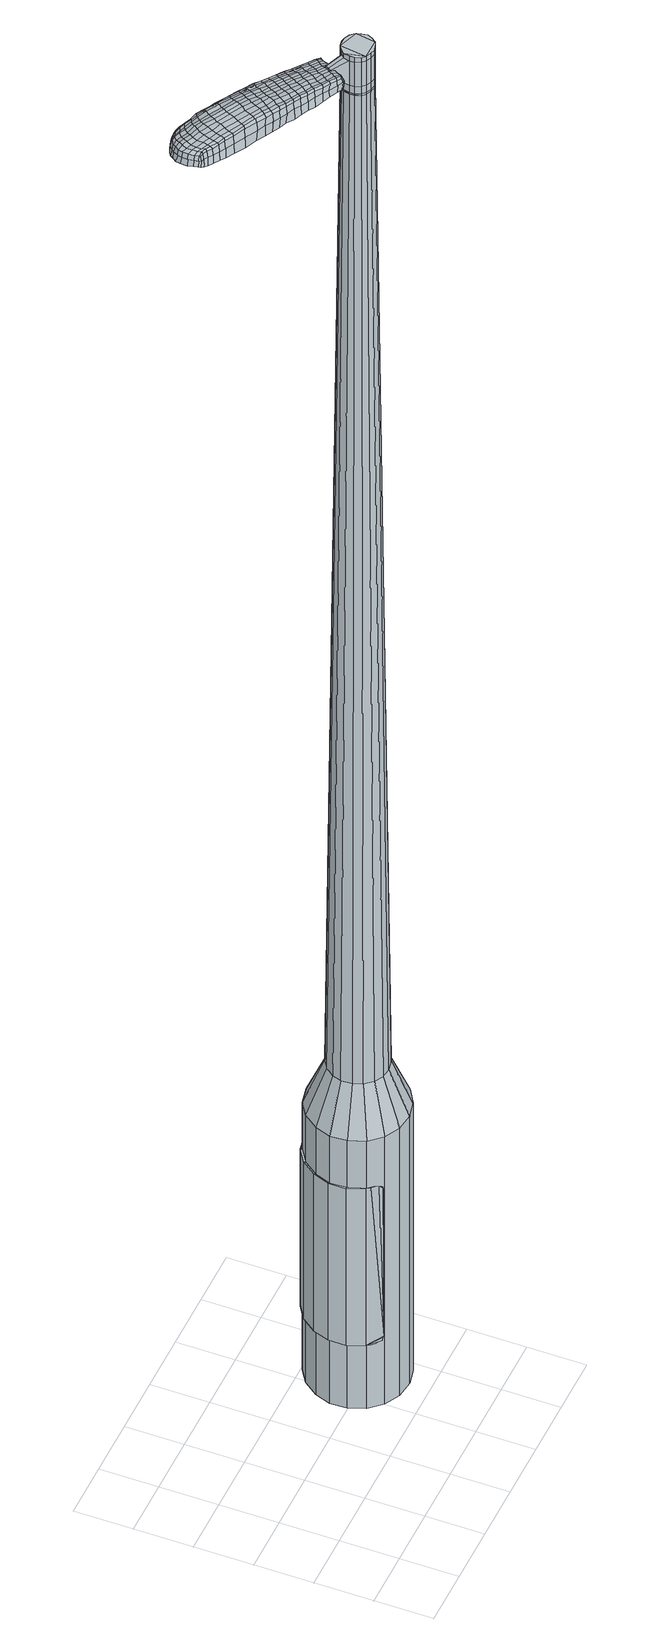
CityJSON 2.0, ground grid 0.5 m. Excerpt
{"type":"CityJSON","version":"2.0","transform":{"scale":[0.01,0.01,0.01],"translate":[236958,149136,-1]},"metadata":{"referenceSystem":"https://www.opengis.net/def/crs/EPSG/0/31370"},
"CityObjects":{
"object1":{"type":"GenericCityObject","attributes":{"cluster":245,"mean_distance_to_centroid":0.208,"new_centroid_x":236959.8,"new_centroid_y":149137.1,"mean_distance_to_camera":10.29,"H1":13.33,"H2":12.76,"Z_final":109.99,"cluster2":-1,"proj_x":236961.19,"proj_y":149134.47,"id_line":38692,"bearing_l":62.02,"distance":2.97,"orientation":"left","G_obj":152.02},"geometry":[{"type":"MultiSurface","lod":"2","boundaries":[[[0,1,2,3]],[[1,4,5,2]],[[4,6,7,5]],[[6,8,9,7]],[[8,10,11,9]],[[10,12,13,11]],[[12,14,15,13]],[[14,16,17,15]],[[16,18,19,17]],[[18,20,21,19]],[[20,22,23,21]],[[22,24,25,23]],[[24,26,27,25]],[[26,28,29,27]],[[28,30,31,29]],[[30,32,33,31]],[[32,34,35,33]],[[34,0,3,35]],[[36,37,38,39]],[[38,40,41,42]],[[41,43,42]],[[42,44,45,46]],[[45,47,46]],[[46,48,49,50]],[[49,51,50]],[[42,46,50,38]],[[50,52,39,38]],[[53,36,39]],[[2,5,7,35]],[[7,9,11,15]],[[11,13,15]],[[15,17,19,23]],[[19,21,23]],[[23,25,27,31]],[[27,29,31]],[[15,23,31,7]],[[31,33,35,7]],[[3,2,35]],[[1,0,54,55]],[[0,34,56,54]],[[34,32,57,56]],[[32,30,58,57]],[[30,28,59,58]],[[28,26,60,59]],[[26,24,61,60]],[[24,22,62,61]],[[22,20,63,62]],[[20,18,64,63]],[[18,16,65,64]],[[16,14,66,65]],[[14,12,67,66]],[[12,10,68,67]],[[10,8,69,68]],[[8,6,70,69]],[[6,4,71,70]],[[4,1,55,71]],[[55,54,72,73]],[[54,56,74,72]],[[56,57,75,74]],[[57,58,76,75]],[[58,59,77,76]],[[59,60,78,77]],[[60,61,79,78]],[[61,62,80,79]],[[62,63,81,80]],[[63,64,82,81]],[[64,65,83,82]],[[65,66,84,83]],[[66,67,85,84]],[[67,68,86,85]],[[68,69,87,86]],[[69,70,88,87]],[[70,71,89,88]],[[71,55,73,89]],[[90,91,92,93]],[[74,94,91,90]],[[95,96,94,74]],[[76,97,96,95]],[[77,98,97,76]],[[78,99,98,77]],[[79,100,99,78]],[[80,101,100,79]],[[102,103,101,80]],[[82,104,103,102]],[[105,106,104,82]],[[84,107,106,105]],[[108,109,107,84]],[[110,111,109,108]],[[87,112,111,110]],[[113,114,112,87]],[[115,116,114,113]],[[93,92,116,115]],[[117,118,119,120]],[[121,117,120,122]],[[123,121,122,124]],[[125,123,124,126]],[[127,125,126,128]],[[129,127,128,130]],[[131,129,130,132]],[[133,131,132,134]],[[135,133,134,136]],[[137,135,136,138]],[[139,137,138,140]],[[141,139,140,142]],[[143,141,142,144]],[[145,143,144,146]],[[147,145,146,148]],[[149,147,148,150]],[[73,72,90,93]],[[72,74,90]],[[75,95,74]],[[75,76,95]],[[81,102,80]],[[81,82,102]],[[83,105,82]],[[83,84,105]],[[85,108,84]],[[85,86,110,108]],[[86,87,110]],[[88,113,87]],[[88,89,115,113]],[[89,73,93,115]],[[151,152,92,91]],[[152,153,116,92]],[[153,154,114,116]],[[154,112,114]],[[155,111,112]],[[155,156,109,111]],[[156,107,109]],[[157,106,107]],[[157,104,106]],[[158,103,104]],[[158,101,103]],[[159,96,97]],[[159,94,96]],[[151,91,94]],[[39,52,149,160]],[[152,151,161,150]],[[53,39,160,118]],[[151,94,119,161]],[[36,53,118,117]],[[94,159,120,119]],[[37,36,117,121]],[[159,97,122,120]],[[38,37,121,123]],[[97,98,124,122]],[[40,38,123,125]],[[98,99,126,124]],[[41,40,125,127]],[[99,100,128,126]],[[43,41,127,129]],[[100,101,130,128]],[[42,43,129,131]],[[101,158,132,130]],[[44,42,131,133]],[[158,104,134,132]],[[45,44,133,135]],[[104,157,136,134]],[[47,45,135,137]],[[157,107,138,136]],[[46,47,137,139]],[[107,156,140,138]],[[48,46,139,141]],[[156,155,142,140]],[[49,48,141,143]],[[155,112,144,142]],[[51,49,143,145]],[[112,154,146,144]],[[50,51,145,147]],[[154,153,148,146]],[[52,50,147,149]],[[153,152,150,148]],[[149,150,162,163]],[[150,161,164,162]],[[161,119,165,164]],[[119,118,166,165]],[[118,160,167,166]],[[160,149,163,167]],[[168,169,170,171]],[[172,168,171,173]],[[168,172,174,175]],[[169,168,175,176]],[[177,178,179,180]],[[181,177,180,182]],[[177,181,183,184]],[[178,177,184,185]],[[186,187,188,189]],[[190,186,189,191]],[[186,190,192,193]],[[187,186,193,194]],[[195,196,197,198]],[[199,195,198,200]],[[195,199,201,202]],[[196,195,202,203]],[[204,205,206,207]],[[208,204,207,209]],[[204,208,210,211]],[[205,204,211,212]],[[213,214,215,216]],[[217,213,216,218]],[[213,217,219,220]],[[214,213,220,221]],[[222,223,224,225]],[[214,222,225,215]],[[222,214,221,226]],[[223,222,226,227]],[[228,229,230,231]],[[223,228,231,224]],[[228,223,227,232]],[[229,228,232,233]],[[234,172,173,235]],[[229,234,235,230]],[[234,229,233,236]],[[172,234,236,174]],[[237,238,239,240]],[[241,237,240,242]],[[237,241,243,244]],[[238,237,244,245]],[[246,247,248,249]],[[238,246,249,239]],[[246,238,245,250]],[[247,246,250,251]],[[252,253,254,255]],[[247,252,255,248]],[[252,247,251,256]],[[253,252,256,257]],[[258,259,260,261]],[[253,258,261,254]],[[258,253,257,262]],[[259,258,262,263]],[[264,169,176,265]],[[259,264,265,260]],[[264,259,263,266]],[[169,264,266,170]],[[267,268,269,270]],[[271,267,270,272]],[[267,271,273,274]],[[268,267,274,275]],[[276,277,278,279]],[[268,276,279,269]],[[276,268,275,280]],[[277,276,280,281]],[[282,283,284,285]],[[277,282,285,278]],[[282,277,281,286]],[[283,282,286,287]],[[288,181,182,289]],[[283,288,289,284]],[[288,283,287,290]],[[181,288,290,183]],[[291,292,293,294]],[[295,291,294,296]],[[291,295,297,298]],[[292,291,298,299]],[[300,301,302,303]],[[292,300,303,293]],[[300,292,299,304]],[[301,300,304,305]],[[306,307,308,309]],[[301,306,309,302]],[[306,301,305,310]],[[307,306,310,311]],[[312,313,314,315]],[[307,312,315,308]],[[312,307,311,316]],[[313,312,316,317]],[[318,178,185,319]],[[313,318,319,314]],[[318,313,317,320]],[[178,318,320,179]],[[321,207,206,322]],[[323,321,322,324]],[[321,323,325,326]],[[207,321,326,209]],[[327,323,324,328]],[[329,327,328,330]],[[327,329,331,332]],[[323,327,332,325]],[[333,329,330,334]],[[335,333,334,336]],[[333,335,337,338]],[[329,333,338,331]],[[339,335,336,340]],[[341,339,340,342]],[[339,341,343,344]],[[335,339,344,337]],[[345,341,342,346]],[[196,345,346,197]],[[345,196,203,347]],[[341,345,347,343]],[[348,349,194,193]],[[350,348,193,192]],[[348,350,351,352]],[[349,348,352,353]],[[354,355,353,352]],[[356,354,352,351]],[[354,356,357,358]],[[355,354,358,359]],[[360,361,359,358]],[[362,360,358,357]],[[360,362,363,364]],[[361,360,364,365]],[[366,367,365,364]],[[368,366,364,363]],[[366,368,201,199]],[[367,366,199,200]],[[369,370,371,372]],[[271,369,372,273]],[[369,271,272,373]],[[370,369,373,374]],[[375,190,191,376]],[[370,375,376,371]],[[375,370,374,377]],[[190,375,377,192]],[[378,379,380,381]],[[217,378,381,219]],[[378,217,218,382]],[[379,378,382,383]],[[384,385,386,387]],[[379,384,387,380]],[[384,379,383,388]],[[385,384,388,389]],[[390,187,194,391]],[[385,390,391,386]],[[390,385,389,392]],[[187,390,392,188]],[[393,394,395,396]],[[175,393,396,176]],[[393,175,174,397]],[[394,393,397,398]],[[399,400,401,402]],[[394,399,402,395]],[[399,394,398,403]],[[400,399,403,404]],[[405,198,197,406]],[[400,405,406,401]],[[405,400,404,407]],[[198,405,407,200]],[[408,409,410,411]],[[180,408,411,182]],[[408,180,179,412]],[[409,408,412,413]],[[414,202,201,415]],[[409,414,415,410]],[[414,409,413,416]],[[202,414,416,203]],[[417,418,419,420]],[[295,417,420,297]],[[417,295,296,421]],[[418,417,421,422]],[[423,208,209,424]],[[418,423,424,419]],[[423,418,422,425]],[[208,423,425,210]],[[426,427,428,429]],[[241,426,429,243]],[[426,241,242,430]],[[427,426,430,431]],[[432,433,434,435]],[[427,432,435,428]],[[432,427,431,436]],[[433,432,436,437]],[[438,205,212,439]],[[433,438,439,434]],[[438,433,437,440]],[[205,438,440,206]],[[441,442,431,430]],[[240,441,430,242]],[[441,240,239,443]],[[442,441,443,444]],[[445,446,437,436]],[[442,445,436,431]],[[445,442,444,447]],[[446,445,447,448]],[[449,322,206,440]],[[446,449,440,437]],[[449,446,448,450]],[[322,449,450,324]],[[451,452,453,454]],[[298,451,454,299]],[[451,298,297,420]],[[452,451,420,419]],[[455,326,325,456]],[[452,455,456,453]],[[455,452,419,424]],[[326,455,424,209]],[[457,458,444,443]],[[249,457,443,239]],[[457,249,248,459]],[[458,457,459,460]],[[461,462,448,447]],[[458,461,447,444]],[[461,458,460,463]],[[462,461,463,464]],[[465,328,324,450]],[[462,465,450,448]],[[465,462,464,466]],[[328,465,466,330]],[[467,468,469,470]],[[304,467,470,305]],[[467,304,299,454]],[[468,467,454,453]],[[471,332,331,472]],[[468,471,472,469]],[[471,468,453,456]],[[332,471,456,325]],[[473,474,460,459]],[[255,473,459,248]],[[473,255,254,475]],[[474,473,475,476]],[[477,478,464,463]],[[474,477,463,460]],[[477,474,476,479]],[[478,477,479,480]],[[481,334,330,466]],[[478,481,466,464]],[[481,478,480,482]],[[334,481,482,336]],[[483,484,485,486]],[[310,483,486,311]],[[483,310,305,470]],[[484,483,470,469]],[[487,338,337,488]],[[484,487,488,485]],[[487,484,469,472]],[[338,487,472,331]],[[489,490,476,475]],[[261,489,475,254]],[[489,261,260,491]],[[490,489,491,492]],[[493,494,480,479]],[[490,493,479,476]],[[493,490,492,495]],[[494,493,495,496]],[[497,340,336,482]],[[494,497,482,480]],[[497,494,496,498]],[[340,497,498,342]],[[499,500,501,502]],[[316,499,502,317]],[[499,316,311,486]],[[500,499,486,485]],[[503,344,343,504]],[[500,503,504,501]],[[503,500,485,488]],[[344,503,488,337]],[[505,506,492,491]],[[265,505,491,260]],[[505,265,176,396]],[[506,505,396,395]],[[507,508,496,495]],[[506,507,495,492]],[[507,506,395,402]],[[508,507,402,401]],[[509,346,342,498]],[[508,509,498,496]],[[509,508,401,406]],[[346,509,406,197]],[[510,511,413,412]],[[320,510,412,179]],[[510,320,317,502]],[[511,510,502,501]],[[512,347,203,416]],[[511,512,416,413]],[[512,511,501,504]],[[347,512,504,343]],[[513,514,374,373]],[[270,513,373,272]],[[513,270,269,515]],[[514,513,515,516]],[[517,350,192,377]],[[514,517,377,374]],[[517,514,516,518]],[[350,517,518,351]],[[519,520,521,522]],[[220,519,522,221]],[[519,220,219,381]],[[520,519,381,380]],[[523,524,525,526]],[[520,523,526,521]],[[523,520,380,387]],[[524,523,387,386]],[[527,349,353,528]],[[524,527,528,525]],[[527,524,386,391]],[[349,527,391,194]],[[529,530,516,515]],[[279,529,515,269]],[[529,279,278,531]],[[530,529,531,532]],[[533,356,351,518]],[[530,533,518,516]],[[533,530,532,534]],[[356,533,534,357]],[[535,536,537,538]],[[226,535,538,227]],[[535,226,221,522]],[[536,535,522,521]],[[539,540,541,542]],[[536,539,542,537]],[[539,536,521,526]],[[540,539,526,525]],[[543,355,359,544]],[[540,543,544,541]],[[543,540,525,528]],[[355,543,528,353]],[[545,546,532,531]],[[285,545,531,278]],[[545,285,284,547]],[[546,545,547,548]],[[549,362,357,534]],[[546,549,534,532]],[[549,546,548,550]],[[362,549,550,363]],[[551,552,553,554]],[[232,551,554,233]],[[551,232,227,538]],[[552,551,538,537]],[[555,556,557,558]],[[552,555,558,553]],[[555,552,537,542]],[[556,555,542,541]],[[559,361,365,560]],[[556,559,560,557]],[[559,556,541,544]],[[361,559,544,359]],[[561,562,548,547]],[[289,561,547,284]],[[561,289,182,411]],[[562,561,411,410]],[[563,368,363,550]],[[562,563,550,548]],[[563,562,410,415]],[[368,563,415,201]],[[564,565,398,397]],[[236,564,397,174]],[[564,236,233,554]],[[565,564,554,553]],[[566,567,404,403]],[[565,566,403,398]],[[566,565,553,558]],[[567,566,558,557]],[[568,367,200,407]],[[567,568,407,404]],[[568,567,557,560]],[[367,568,560,365]],[[569,570,571,572]],[[572,571,573,574]],[[575,573,571,576]],[[576,571,570,577]],[[578,579,580,581]],[[581,580,582,583]],[[584,582,580,585]],[[585,580,579,586]],[[587,588,589,590]],[[590,589,591,592]],[[593,591,589,594]],[[594,589,588,595]],[[596,597,598,599]],[[599,598,600,601]],[[602,600,598,603]],[[603,598,597,604]],[[605,606,607,608]],[[608,607,609,610]],[[611,609,607,612]],[[612,607,606,613]],[[614,615,616,617]],[[617,616,618,619]],[[620,618,616,621]],[[621,616,615,622]],[[623,624,625,626]],[[626,625,615,614]],[[622,615,625,627]],[[627,625,624,628]],[[629,630,631,632]],[[632,631,624,623]],[[628,624,631,633]],[[633,631,630,634]],[[574,573,635,636]],[[636,635,630,629]],[[634,630,635,637]],[[637,635,573,575]],[[638,639,640,641]],[[641,640,642,643]],[[644,642,640,645]],[[645,640,639,646]],[[647,648,649,650]],[[650,649,639,638]],[[646,639,649,651]],[[651,649,648,652]],[[653,654,655,656]],[[656,655,648,647]],[[652,648,655,657]],[[657,655,654,658]],[[659,660,661,662]],[[662,661,654,653]],[[658,654,661,663]],[[663,661,660,664]],[[577,570,665,666]],[[666,665,660,659]],[[664,660,665,667]],[[667,665,570,569]],[[668,669,670,671]],[[671,670,672,673]],[[674,672,670,675]],[[675,670,669,676]],[[677,678,679,680]],[[680,679,669,668]],[[676,669,679,681]],[[681,679,678,682]],[[683,684,685,686]],[[686,685,678,677]],[[682,678,685,687]],[[687,685,684,688]],[[583,582,689,690]],[[690,689,684,683]],[[688,684,689,691]],[[691,689,582,584]],[[692,693,694,695]],[[695,694,696,697]],[[698,696,694,699]],[[699,694,693,700]],[[701,702,703,704]],[[704,703,693,692]],[[700,693,703,705]],[[705,703,702,706]],[[707,708,709,710]],[[710,709,702,701]],[[706,702,709,711]],[[711,709,708,712]],[[713,714,715,716]],[[716,715,708,707]],[[712,708,715,717]],[[717,715,714,718]],[[586,579,719,720]],[[720,719,714,713]],[[718,714,719,721]],[[721,719,579,578]],[[605,608,722,723]],[[723,722,724,725]],[[726,724,722,727]],[[727,722,608,610]],[[725,724,728,729]],[[729,728,730,731]],[[732,730,728,733]],[[733,728,724,726]],[[731,730,734,735]],[[735,734,736,737]],[[738,736,734,739]],[[739,734,730,732]],[[737,736,740,741]],[[741,740,742,743]],[[744,742,740,745]],[[745,740,736,738]],[[743,742,746,747]],[[747,746,597,596]],[[604,597,746,748]],[[748,746,742,744]],[[595,749,750,594]],[[594,750,751,593]],[[752,751,750,753]],[[753,750,749,754]],[[754,755,756,753]],[[753,756,757,752]],[[758,757,756,759]],[[759,756,755,760]],[[760,761,762,759]],[[759,762,763,758]],[[764,763,762,765]],[[765,762,761,766]],[[766,767,768,765]],[[765,768,769,764]],[[602,769,768,600]],[[600,768,767,601]],[[770,771,772,773]],[[773,772,672,674]],[[673,672,772,774]],[[774,772,771,775]],[[592,591,776,777]],[[777,776,771,770]],[[775,771,776,778]],[[778,776,591,593]],[[779,780,781,782]],[[782,781,618,620]],[[619,618,781,783]],[[783,781,780,784]],[[785,786,787,788]],[[788,787,780,779]],[[784,780,787,789]],[[789,787,786,790]],[[595,588,791,792]],[[792,791,786,785]],[[790,786,791,793]],[[793,791,588,587]],[[794,795,796,797]],[[797,796,576,577]],[[575,576,796,798]],[[798,796,795,799]],[[800,801,802,803]],[[803,802,795,794]],[[799,795,802,804]],[[804,802,801,805]],[[596,599,806,807]],[[807,806,801,800]],[[805,801,806,808]],[[808,806,599,601]],[[809,810,811,812]],[[812,811,581,583]],[[578,581,811,813]],[[813,811,810,814]],[[602,603,815,816]],[[816,815,810,809]],[[814,810,815,817]],[[817,815,603,604]],[[818,819,696,820]],[[820,696,698]],[[697,696,819,821]],[[610,609,822,823]],[[823,822,819,818]],[[821,819,822,824]],[[824,822,609,611]],[[825,826,827]],[[827,826,642,644]],[[643,642,826,828]],[[828,826,829]],[[830,831,832,833]],[[833,832,826,825]],[[829,826,832,834]],[[834,832,831,835]],[[613,606,836,837]],[[837,836,831,830]],[[835,831,836,838]],[[838,836,606,605]],[[829,839,828]],[[828,839,641,643]],[[638,641,839,840]],[[840,839,841]],[[835,842,843,834]],[[834,843,839,829]],[[841,839,843,844]],[[844,843,842,845]],[[605,723,846,838]],[[838,846,842,835]],[[845,842,846,847]],[[847,846,723,725]],[[848,849,850]],[[850,849,699,700]],[[698,699,849,820]],[[820,849,848,818]],[[726,727,851,852]],[[852,851,848,850]],[[818,848,851,823]],[[823,851,727,610]],[[841,853,854,840]],[[840,854,650,638]],[[647,650,854,855]],[[854,853,855]],[[845,856,857,844]],[[844,857,853,841]],[[855,853,857,858]],[[858,857,856,859]],[[725,729,860,847]],[[847,860,856,845]],[[859,856,860,861]],[[861,860,729,731]],[[862,863,864,865]],[[865,864,705,706]],[[700,705,864,850]],[[864,863,850]],[[732,733,866,867]],[[867,866,863,862]],[[850,863,866,852]],[[852,866,733,726]],[[868,869,855]],[[855,869,656,647]],[[653,656,869,870]],[[870,869,868,871]],[[859,872,873,858]],[[858,873,868,855]],[[871,868,873,874]],[[874,873,872,875]],[[731,735,876,861]],[[861,876,872,859]],[[875,872,876,877]],[[877,876,735,737]],[[878,879,880,881]],[[881,880,711,712]],[[706,711,880,865]],[[865,880,879,862]],[[738,739,882,883]],[[883,882,879,878]],[[862,879,882,867]],[[867,882,739,732]],[[871,884,870]],[[870,884,662,653]],[[659,662,884,885]],[[885,884,886]],[[875,887,888,874]],[[874,888,884,871]],[[886,884,888,889]],[[889,888,887,890]],[[737,741,891,877]],[[877,891,887,875]],[[890,887,891,892]],[[892,891,741,743]],[[893,894,895,896]],[[896,895,717,718]],[[712,717,895,881]],[[881,895,894,878]],[[744,745,897,898]],[[898,897,894,893]],[[878,894,897,883]],[[883,897,745,738]],[[886,899,900,885]],[[885,900,666,659]],[[577,666,900,797]],[[797,900,899,794]],[[890,901,902,889]],[[889,902,899,886]],[[794,899,902,803]],[[803,902,901,800]],[[743,747,903,892]],[[892,903,901,890]],[[800,901,903,807]],[[807,903,747,596]],[[814,904,905,813]],[[813,905,721,578]],[[718,721,905,896]],[[896,905,904,893]],[[604,748,906,817]],[[817,906,904,814]],[[893,904,906,898]],[[898,906,748,744]],[[775,907,908,774]],[[774,908,671,673]],[[668,671,908,909]],[[909,908,907,910]],[[593,751,911,778]],[[778,911,907,775]],[[910,907,911,912]],[[912,911,751,752]],[[913,914,915,916]],[[916,915,621,622]],[[620,621,915,782]],[[782,915,914,779]],[[917,918,919,920]],[[920,919,914,913]],[[779,914,919,788]],[[788,919,918,785]],[[754,749,921,922]],[[922,921,918,917]],[[785,918,921,792]],[[792,921,749,595]],[[910,923,924,909]],[[909,924,680,668]],[[677,680,924,925]],[[925,924,923,926]],[[752,757,927,912]],[[912,927,923,910]],[[926,923,927,928]],[[928,927,757,758]],[[929,930,931,932]],[[932,931,627,628]],[[622,627,931,916]],[[916,931,930,913]],[[933,934,935,936]],[[936,935,930,929]],[[913,930,935,920]],[[920,935,934,917]],[[760,755,937,938]],[[938,937,934,933]],[[917,934,937,922]],[[922,937,755,754]],[[926,939,940,925]],[[925,940,686,677]],[[683,686,940,941]],[[941,940,939,942]],[[758,763,943,928]],[[928,943,939,926]],[[942,939,943,944]],[[944,943,763,764]],[[945,946,947,948]],[[948,947,633,634]],[[628,633,947,932]],[[932,947,946,929]],[[949,950,951,952]],[[952,951,946,945]],[[929,946,951,936]],[[936,951,950,933]],[[766,761,953,954]],[[954,953,950,949]],[[933,950,953,938]],[[938,953,761,760]],[[942,955,956,941]],[[941,956,690,683]],[[583,690,956,812]],[[812,956,955,809]],[[764,769,957,944]],[[944,957,955,942]],[[809,955,957,816]],[[816,957,769,602]],[[799,958,959,798]],[[798,959,637,575]],[[634,637,959,948]],[[948,959,958,945]],[[805,960,961,804]],[[804,961,958,799]],[[945,958,961,952]],[[952,961,960,949]],[[601,767,962,808]],[[808,962,960,805]],[[949,960,962,954]],[[954,962,767,766]],[[569,572,171,170]],[[572,574,173,171]],[[584,585,184,183]],[[585,586,185,184]],[[587,590,189,188]],[[590,592,191,189]],[[611,612,211,210]],[[612,613,212,211]],[[614,617,216,215]],[[617,619,218,216]],[[623,626,225,224]],[[626,614,215,225]],[[629,632,231,230]],[[632,623,224,231]],[[574,636,235,173]],[[636,629,230,235]],[[644,645,244,243]],[[645,646,245,244]],[[646,651,250,245]],[[651,652,251,250]],[[652,657,256,251]],[[657,658,257,256]],[[658,663,262,257]],[[663,664,263,262]],[[664,667,266,263]],[[667,569,170,266]],[[674,675,274,273]],[[675,676,275,274]],[[676,681,280,275]],[[681,682,281,280]],[[682,687,286,281]],[[687,688,287,286]],[[688,691,290,287]],[[691,584,183,290]],[[692,695,294,293]],[[695,697,296,294]],[[701,704,303,302]],[[704,692,293,303]],[[707,710,309,308]],[[710,701,302,309]],[[713,716,315,314]],[[716,707,308,315]],[[586,720,319,185]],[[720,713,314,319]],[[770,773,372,371]],[[773,674,273,372]],[[592,777,376,191]],[[777,770,371,376]],[[619,783,382,218]],[[783,784,383,382]],[[784,789,388,383]],[[789,790,389,388]],[[790,793,392,389]],[[793,587,188,392]],[[697,421,296]],[[697,821,422,421]],[[821,824,425,422]],[[824,611,210,425]],[[825,827,429,428]],[[827,644,243,429]],[[830,833,435,434]],[[833,825,428,435]],[[613,837,439,212]],[[837,830,434,439]],[[963,964,965,966]],[[967,968,966,965]],[[969,970,971,972]],[[973,974,975,976]],[[964,977,978,965]],[[979,967,965,978]],[[980,969,972,981]],[[982,983,974,973]],[[977,984,985,978]],[[985,986,979,978]],[[987,980,981,988]],[[989,983,982,990]],[[984,991,992,985]],[[992,993,986,985]],[[994,987,988,995]],[[996,989,990,997]],[[998,999,1000,1001]],[[1002,1003,999,998]],[[1002,1004,1005,1003]],[[1004,1006,1007,1005]],[[1008,1009,1010,1011]],[[1012,1013,1009,1008]],[[1014,1015,1013,1012]],[[1016,1017,1015,1014]],[[1011,1000,999,1008]],[[1008,999,1003,1012]],[[1003,1005,1014,1012]],[[1005,1007,1016,1014]],[[972,971,968,967]],[[981,972,967,979]],[[986,988,981,979]],[[993,995,988,986]],[[973,976,970,969]],[[982,973,969,980]],[[990,982,980,987]],[[997,990,987,994]],[[974,998,1001,975]],[[983,1002,998,974]],[[1004,1002,983,989]],[[1006,1004,989,996]],[[1018,1019,1020,1021]],[[1020,1022,1023,1024]],[[1020,1024,1025,1026]],[[1020,1026,1021]],[[1027,1018,1021,1028]],[[1029,1028,1021,1030]],[[1031,1030,1021]],[[1032,1020,1019,1033]],[[1034,1032,1033,1035]],[[1036,1034,1035,1037]],[[1038,1036,1037,1039]],[[1040,1038,1039,1041]],[[1041,1042,1043,1044]],[[1041,1044,1045,1046]],[[1041,1046,1047,1048]],[[1047,1049,1050,1051]],[[1047,1051,1052,1053]],[[1047,1053,1048]],[[1041,1048,1040]],[[1054,1055,1019,1018]],[[1056,1057,1022,1020]],[[1058,1059,1031,1021]],[[1055,1060,1033,1019]],[[1061,1056,1020,1032]],[[1060,1062,1035,1033]],[[1063,1061,1032,1034]],[[1062,1064,1037,1035]],[[1065,1063,1034,1036]],[[1064,1066,1039,1037]],[[1067,1065,1036,1038]],[[1066,1068,1041,1039]],[[1069,1067,1038,1040]],[[1068,1070,1042,1041]],[[1071,1072,1049,1047]],[[1073,1069,1040,1048]],[[1043,1042,1070,1074]],[[1044,1043,1074,1075]],[[1045,1044,1075,1076]],[[1046,1045,1076,1077]],[[1047,1046,1077,1071]],[[1078,1054,1018,1027]],[[1079,1078,1027,1028]],[[1080,1079,1028,1029]],[[1081,1080,1029,1030]],[[1059,1081,1030,1031]],[[1023,1022,1057,1082]],[[1050,1049,1072,1083]],[[1024,1023,1082,1084]],[[1025,1024,1084,1085]],[[1026,1025,1085,1086]],[[1021,1026,1086,1058]],[[1051,1050,1083,1087]],[[1052,1051,1087,1088]],[[1053,1052,1088,1089]],[[1048,1053,1089,1073]]]}]}
},
"vertices":[
[140,129,384],[149,141,384],[149,141,96],[140,129,96],[161,149,384],[161,149,96],[176,152,384],[176,152,96],[190,150,384],[190,150,96],[203,143,384],[203,143,96],[213,132,384],[213,132,96],[219,118,384],[219,118,96],[219,103,384],[219,103,96],[215,89,384],[215,89,96],[206,78,384],[206,78,96],[193,70,384],[193,70,96],[179,67,384],[179,67,96],[164,69,384],[164,69,96],[151,76,384],[151,76,96],[141,87,384],[141,87,96],[136,101,384],[136,101,96],[135,115,384],[135,115,96],[164,107,1524],[166,102,1524],[169,99,1524],[165,116,1524],[173,97,1524],[178,96,1524],[186,99,1524],[182,97,1524],[189,103,1524],[191,107,1524],[189,116,1524],[190,112,1524],[185,120,1524],[181,122,1524],[172,122,1524],[177,123,1524],[168,119,1524],[164,111,1524],[155,121,429],[160,128,429],[152,113,429],[153,104,429],[156,96,429],[162,89,429],[169,85,429],[178,84,429],[187,86,429],[194,91,429],[199,98,429],[202,106,429],[202,115,429],[199,123,429],[193,129,429],[185,133,429],[176,134,429],[168,133,429],[165,116,1483],[168,119,1483],[164,111,1483],[164,107,1483],[166,102,1483],[169,99,1483],[173,97,1483],[178,96,1483],[182,97,1483],[186,99,1483],[189,103,1483],[191,107,1483],[190,112,1483],[189,116,1483],[185,120,1483],[181,122,1483],[177,123,1483],[172,122,1483],[166,115,1483],[166,115,1485],[169,119,1485],[169,119,1483],[164,111,1485],[165,107,1483],[165,107,1485],[166,102,1485],[169,99,1485],[173,97,1485],[178,96,1485],[182,97,1485],[186,100,1483],[186,100,1485],[189,103,1485],[190,108,1483],[190,108,1485],[190,112,1485],[188,116,1483],[188,116,1485],[185,119,1483],[185,119,1485],[181,122,1485],[177,122,1483],[177,122,1485],[172,121,1483],[172,121,1485],[164,107,1519],[164,111,1519],[164,111,1493],[164,107,1493],[166,102,1519],[166,102,1493],[169,99,1519],[169,99,1493],[173,97,1519],[173,97,1493],[178,96,1519],[178,96,1493],[182,97,1519],[182,97,1493],[186,99,1519],[186,99,1493],[189,103,1519],[189,103,1493],[191,107,1519],[191,107,1493],[190,112,1519],[190,112,1493],[189,116,1519],[189,116,1493],[185,120,1519],[185,120,1493],[181,122,1519],[181,122,1493],[177,123,1519],[177,123,1493],[172,122,1519],[172,122,1493],[168,119,1519],[168,119,1493],[165,116,1485],[168,119,1485],[172,122,1485],[177,123,1485],[185,120,1485],[189,116,1485],[191,107,1485],[186,99,1485],[164,107,1485],[165,116,1519],[165,116,1493],[150,127,1513],[150,127,1518],[149,124,1513],[147,122,1513],[147,122,1518],[149,124,1518],[93,176,1519],[99,173,1518],[98,175,1509],[92,178,1510],[85,181,1519],[85,183,1510],[85,179,1526],[93,175,1525],[99,171,1525],[74,143,1519],[81,139,1518],[82,140,1525],[76,143,1525],[67,146,1519],[68,147,1526],[65,146,1510],[72,142,1510],[79,139,1509],[18,192,1519],[20,196,1519],[19,196,1513],[17,193,1513],[17,188,1519],[16,189,1513],[18,188,1524],[19,192,1524],[21,195,1524],[83,158,1530],[90,154,1529],[91,157,1529],[85,161,1530],[75,162,1531],[77,165,1531],[73,159,1530],[81,154,1530],[88,151,1529],[155,120,1512],[156,122,1512],[155,123,1517],[154,121,1517],[153,117,1512],[152,118,1517],[152,118,1506],[154,120,1506],[155,123,1506],[40,203,1519],[43,202,1519],[43,203,1512],[39,205,1512],[37,204,1518],[37,205,1512],[37,203,1522],[39,202,1523],[42,201,1524],[47,200,1519],[52,198,1519],[52,200,1512],[47,202,1512],[47,199,1524],[52,196,1525],[58,195,1519],[65,192,1519],[64,194,1511],[57,197,1511],[58,194,1526],[65,190,1526],[75,186,1519],[74,188,1510],[75,185,1526],[156,138,1513],[149,142,1513],[149,141,1518],[156,137,1517],[160,135,1512],[159,135,1516],[160,136,1506],[155,139,1507],[149,144,1507],[143,146,1514],[136,150,1515],[137,148,1520],[143,145,1519],[143,148,1507],[136,152,1507],[130,154,1515],[124,158,1516],[124,156,1522],[130,152,1521],[130,156,1508],[123,160,1508],[117,162,1517],[111,165,1517],[111,164,1524],[118,160,1523],[117,163,1508],[111,167,1509],[105,169,1518],[105,167,1524],[104,171,1509],[22,172,1519],[25,170,1519],[26,171,1524],[23,173,1523],[20,173,1518],[21,174,1522],[19,173,1512],[21,171,1512],[23,169,1512],[29,167,1519],[34,164,1519],[35,165,1525],[30,168,1524],[27,166,1512],[32,163,1512],[39,161,1519],[46,157,1519],[47,158,1526],[40,162,1526],[37,160,1511],[44,156,1511],[56,152,1519],[58,153,1526],[54,151,1510],[141,111,1513],[134,115,1513],[133,114,1507],[140,111,1507],[147,109,1512],[145,109,1506],[146,110,1516],[142,112,1517],[136,115,1518],[128,118,1514],[121,121,1515],[119,120,1507],[126,117,1507],[129,118,1519],[122,122,1520],[114,124,1515],[107,127,1516],[106,126,1508],[112,123,1508],[115,125,1521],[109,128,1522],[101,130,1517],[94,133,1517],[92,133,1509],[99,129,1508],[102,131,1523],[95,134,1524],[87,136,1518],[85,136,1509],[89,137,1524],[149,123,1519],[150,125,1519],[142,127,1520],[143,129,1520],[141,124,1520],[147,121,1519],[136,130,1522],[137,133,1522],[129,134,1523],[130,136,1523],[128,131,1523],[134,127,1521],[122,137,1524],[124,140,1524],[116,141,1525],[117,143,1525],[114,138,1525],[121,134,1524],[109,144,1526],[111,147,1526],[103,147,1527],[104,150,1527],[101,144,1527],[108,141,1526],[96,151,1528],[98,154,1528],[95,148,1528],[22,190,1527],[24,193,1527],[21,186,1526],[25,184,1527],[26,188,1528],[28,191,1528],[31,185,1529],[33,188,1529],[30,181,1528],[36,178,1530],[38,182,1530],[40,185,1530],[44,178,1531],[46,182,1531],[43,174,1530],[51,170,1531],[52,174,1531],[54,177,1531],[64,168,1531],[65,171,1531],[62,164,1531],[19,175,1518],[18,178,1519],[17,178,1513],[18,175,1513],[20,175,1523],[19,178,1523],[17,183,1519],[16,183,1513],[18,183,1524],[35,204,1518],[32,203,1518],[33,202,1523],[36,202,1523],[35,205,1513],[32,204,1513],[29,202,1519],[25,201,1519],[26,200,1524],[30,201,1523],[28,203,1513],[24,201,1513],[22,198,1519],[23,198,1524],[21,199,1513],[92,173,1528],[91,171,1528],[97,168,1528],[98,170,1527],[85,177,1528],[83,176,1529],[90,169,1529],[88,166,1530],[94,163,1529],[96,165,1528],[82,174,1529],[80,171,1530],[86,164,1530],[93,160,1529],[78,168,1531],[77,145,1528],[78,147,1529],[70,151,1529],[69,149,1528],[83,142,1527],[84,144,1528],[80,150,1529],[71,154,1530],[86,147,1528],[149,109,1512],[150,111,1512],[149,112,1517],[148,111,1517],[148,109,1506],[149,111,1506],[151,114,1512],[150,115,1517],[150,114,1506],[162,133,1512],[161,132,1512],[160,133,1506],[161,134,1506],[160,133,1517],[159,132,1517],[160,129,1512],[158,127,1512],[158,128,1506],[159,130,1506],[158,130,1517],[157,127,1517],[157,125,1512],[156,125,1506],[156,125,1517],[155,136,1519],[155,134,1519],[149,139,1520],[148,138,1520],[154,132,1519],[152,130,1519],[147,136,1520],[146,134,1520],[151,128,1519],[145,131,1520],[143,113,1519],[144,115,1519],[137,118,1520],[137,116,1520],[146,118,1519],[139,121,1520],[143,143,1521],[142,142,1521],[136,147,1522],[135,146,1522],[141,140,1521],[139,137,1521],[134,143,1522],[133,141,1523],[138,135,1522],[132,138,1523],[130,119,1521],[131,121,1521],[124,125,1522],[123,123,1522],[132,124,1521],[126,128,1522],[130,151,1523],[129,149,1523],[123,155,1524],[123,153,1524],[128,147,1523],[126,145,1524],[121,151,1525],[120,148,1525],[125,142,1524],[119,146,1525],[116,126,1523],[117,128,1523],[111,131,1524],[110,129,1524],[119,131,1524],[112,134,1525],[117,158,1525],[116,157,1525],[111,162,1526],[110,160,1526],[115,154,1526],[114,152,1526],[109,158,1527],[107,155,1527],[112,149,1526],[106,153,1527],[103,132,1525],[104,134,1525],[97,137,1526],[96,135,1526],[106,137,1526],[99,141,1527],[105,166,1527],[104,164,1527],[102,162,1527],[101,159,1528],[99,156,1528],[90,138,1527],[91,141,1527],[93,144,1528],[23,174,1525],[22,177,1525],[26,172,1526],[25,175,1526],[21,181,1526],[24,179,1527],[38,201,1525],[35,201,1525],[39,199,1526],[41,200,1525],[32,200,1525],[29,199,1526],[33,197,1527],[36,198,1526],[26,196,1526],[30,194,1527],[30,170,1526],[30,172,1527],[35,166,1527],[35,169,1528],[30,176,1528],[35,173,1529],[46,198,1526],[44,197,1527],[49,194,1528],[51,195,1527],[41,196,1527],[38,194,1528],[44,191,1529],[47,193,1528],[35,191,1528],[42,188,1530],[41,163,1528],[41,166,1529],[48,159,1528],[48,162,1529],[42,170,1529],[49,166,1530],[57,193,1528],[55,192,1528],[62,188,1529],[64,189,1528],[53,190,1529],[50,187,1530],[58,183,1530],[60,186,1530],[48,185,1530],[56,180,1531],[58,154,1529],[59,156,1529],[60,160,1530],[74,183,1528],[73,182,1529],[71,180,1530],[69,177,1530],[67,174,1531],[97,173,1509],[98,171,1518],[92,175,1518],[91,177,1509],[84,179,1519],[84,181,1510],[84,177,1525],[92,173,1525],[98,169,1525],[83,142,1525],[82,141,1518],[75,144,1518],[77,145,1525],[67,148,1519],[69,149,1525],[66,147,1510],[73,144,1509],[80,141,1509],[21,195,1513],[21,194,1519],[20,192,1519],[19,192,1513],[19,188,1519],[18,188,1513],[20,187,1524],[21,191,1524],[23,194,1524],[91,157,1528],[89,155,1528],[83,158,1529],[84,161,1529],[75,162,1529],[76,165,1529],[73,159,1529],[81,155,1529],[88,152,1528],[153,124,1516],[154,123,1512],[153,121,1512],[152,122,1516],[151,118,1512],[150,119,1516],[150,119,1506],[152,121,1506],[153,124,1506],[42,202,1512],[42,200,1519],[39,201,1518],[39,203,1512],[37,202,1518],[37,203,1512],[37,201,1522],[39,200,1523],[42,199,1523],[51,198,1512],[52,196,1519],[47,198,1519],[46,200,1512],[46,197,1524],[52,195,1525],[63,192,1511],[64,190,1519],[57,194,1519],[57,195,1511],[57,192,1525],[64,188,1526],[74,185,1519],[73,187,1510],[74,183,1526],[148,139,1518],[148,140,1513],[155,137,1513],[155,135,1517],[159,134,1512],[158,133,1515],[158,135,1506],[154,138,1506],[148,142,1507],[135,147,1520],[135,148,1514],[142,144,1514],[142,143,1519],[141,146,1507],[135,150,1507],[123,154,1522],[123,156,1516],[129,152,1515],[129,151,1521],[129,154,1508],[122,158,1508],[110,162,1523],[110,164,1517],[116,160,1516],[116,158,1522],[116,162,1508],[110,166,1508],[104,167,1517],[104,166,1524],[103,169,1509],[27,172,1523],[26,171,1519],[23,173,1518],[24,174,1523],[22,175,1518],[23,175,1522],[21,174,1512],[22,173,1512],[25,171,1512],[36,167,1525],[35,166,1519],[30,169,1519],[31,170,1524],[29,168,1512],[33,165,1512],[48,160,1526],[47,159,1519],[40,163,1519],[41,164,1525],[38,162,1511],[45,158,1511],[57,153,1519],[58,154,1526],[55,153,1510],[134,116,1507],[135,116,1513],[142,113,1513],[141,113,1506],[147,111,1512],[146,111,1506],[146,112,1515],[143,114,1517],[136,117,1518],[120,122,1507],[122,123,1514],[128,120,1514],[127,119,1507],[130,120,1519],[123,123,1520],[106,128,1508],[108,129,1516],[115,126,1515],[113,125,1508],[116,127,1521],[109,130,1522],[93,134,1508],[95,135,1517],[101,132,1516],[100,131,1508],[103,133,1522],[96,136,1523],[88,138,1517],[86,137,1509],[90,139,1524],[148,124,1518],[149,126,1518],[142,127,1519],[143,129,1519],[140,124,1519],[147,121,1518],[135,130,1520],[136,133,1520],[128,134,1521],[130,136,1521],[127,131,1521],[134,128,1520],[122,137,1523],[123,140,1523],[115,141,1524],[117,143,1524],[114,138,1524],[120,135,1523],[109,144,1525],[110,147,1525],[102,148,1526],[104,150,1526],[101,145,1526],[107,141,1525],[96,151,1527],[97,154,1527],[94,148,1527],[25,193,1526],[23,190,1526],[22,186,1525],[26,184,1526],[27,188,1526],[28,191,1526],[34,188,1528],[32,185,1528],[31,181,1527],[37,178,1528],[38,182,1529],[40,185,1529],[46,181,1530],[45,178,1530],[43,175,1529],[51,171,1530],[53,174,1530],[54,177,1530],[65,171,1530],[64,168,1530],[62,165,1530],[19,178,1513],[20,179,1518],[21,176,1518],[20,175,1512],[22,176,1523],[21,179,1523],[19,183,1519],[18,183,1513],[21,183,1523],[34,200,1523],[33,201,1518],[35,202,1518],[36,200,1523],[35,203,1512],[33,203,1512],[27,198,1523],[26,199,1519],[30,200,1519],[31,199,1523],[29,201,1513],[26,200,1513],[24,197,1519],[25,196,1524],[23,197,1513],[97,168,1527],[91,171,1527],[91,172,1527],[97,168,1526],[84,176,1527],[83,175,1528],[94,163,1528],[88,166,1528],[89,169,1528],[95,165,1527],[81,173,1528],[80,171,1529],[86,163,1529],[92,160,1528],[78,168,1529],[70,151,1528],[78,147,1527],[77,146,1527],[69,150,1527],[84,143,1526],[84,144,1527],[79,151,1528],[72,155,1528],[86,148,1527],[147,113,1516],[148,112,1512],[147,112,1516],[147,112,1506],[149,115,1512],[149,116,1516],[148,115,1506],[158,134,1506],[159,133,1512],[159,134,1506],[158,133,1516],[158,132,1516],[156,129,1506],[156,128,1512],[158,131,1512],[157,131,1506],[157,131,1516],[155,128,1516],[155,126,1512],[154,126,1506],[154,126,1516],[154,135,1518],[148,139,1519],[148,138,1519],[151,130,1518],[153,133,1518],[147,136,1519],[145,134,1519],[150,128,1518],[144,132,1519],[143,115,1518],[143,114,1518],[137,118,1519],[145,118,1518],[139,121,1519],[141,142,1520],[142,142,1520],[135,146,1521],[139,137,1520],[140,140,1520],[134,143,1521],[132,141,1521],[138,135,1520],[131,139,1521],[124,125,1521],[130,122,1520],[130,121,1520],[123,124,1521],[132,125,1520],[125,128,1521],[128,149,1522],[129,150,1522],[122,154,1523],[122,153,1523],[126,145,1522],[127,147,1522],[121,151,1523],[119,148,1524],[125,142,1523],[118,146,1524],[110,131,1523],[117,128,1522],[116,127,1522],[110,130,1523],[119,131,1522],[112,135,1523],[116,157,1524],[110,161,1525],[109,160,1525],[113,152,1525],[114,154,1524],[108,158,1525],[107,155,1526],[112,149,1525],[105,153,1526],[97,138,1525],[104,135,1524],[103,134,1524],[97,137,1525],[105,138,1524],[99,141,1525],[103,164,1526],[104,165,1526],[100,159,1527],[102,162,1526],[99,156,1527],[91,141,1526],[90,140,1526],[92,144,1526],[23,177,1524],[24,175,1524],[27,173,1525],[26,175,1525],[22,182,1525],[25,180,1525],[39,198,1525],[36,199,1524],[38,200,1524],[41,198,1525],[33,196,1526],[29,197,1525],[33,199,1524],[36,197,1525],[27,195,1525],[30,193,1526],[30,173,1526],[31,171,1526],[36,168,1526],[36,169,1527],[30,177,1526],[36,174,1527],[49,193,1527],[44,196,1526],[45,196,1526],[51,194,1526],[44,190,1528],[38,193,1527],[41,195,1526],[47,192,1527],[36,191,1527],[42,187,1528],[41,166,1527],[41,164,1527],[48,161,1527],[49,162,1528],[42,170,1528],[50,166,1529],[62,187,1528],[55,191,1527],[56,191,1527],[63,188,1527],[58,183,1529],[50,187,1529],[53,189,1528],[60,185,1528],[48,184,1529],[56,180,1530],[59,157,1528],[59,155,1528],[61,161,1529],[73,181,1528],[74,182,1528],[69,177,1529],[71,179,1529],[67,174,1530],[159,135,1508],[156,129,1508],[128,145,1509],[131,152,1509],[109,156,1510],[113,163,1510],[74,175,1512],[79,183,1512],[94,175,1511],[90,167,1511],[58,183,1513],[46,189,1514],[50,197,1514],[63,192,1513],[153,123,1508],[124,138,1509],[105,148,1510],[70,167,1512],[86,158,1511],[54,175,1513],[42,182,1514],[149,117,1508],[120,131,1509],[101,141,1510],[65,159,1512],[81,150,1511],[38,174,1514],[50,167,1513],[146,111,1508],[116,124,1509],[97,133,1510],[61,150,1512],[77,142,1511],[34,166,1514],[45,159,1513],[34,195,1514],[29,196,1514],[33,203,1514],[38,203,1514],[30,188,1514],[26,190,1514],[26,180,1514],[23,184,1514],[22,173,1514],[19,178,1514],[24,196,1515],[20,195,1515],[20,196,1515],[26,200,1515],[22,192,1515],[19,194,1515],[20,188,1515],[19,193,1515],[18,185,1515],[18,192,1515],[142,84,334],[140,87,334],[140,87,165],[149,76,171],[142,84,165],[145,81,165],[147,79,166],[148,77,167],[149,77,169],[145,81,334],[147,79,333],[148,77,332],[149,77,331],[149,76,328],[134,101,165],[134,101,334],[134,116,165],[134,116,334],[139,130,165],[139,130,334],[148,142,165],[148,142,334],[160,150,165],[160,150,334],[165,151,334],[168,152,334],[171,152,333],[173,153,332],[174,153,331],[175,153,328],[165,151,165],[175,153,171],[174,153,169],[173,153,167],[171,152,166],[168,152,165],[144,86,334],[142,89,334],[142,89,165],[144,86,165],[151,78,171],[151,78,328],[137,101,334],[137,101,165],[137,115,334],[137,115,165],[141,129,334],[141,129,165],[150,140,334],[150,140,165],[161,147,334],[161,147,165],[165,148,334],[175,150,328],[175,150,171],[165,148,165],[169,149,334],[172,150,333],[174,150,332],[175,150,331],[147,83,334],[149,81,333],[150,79,332],[151,78,331],[147,83,165],[175,150,169],[149,81,166],[150,79,167],[151,78,169],[174,150,167],[172,150,166],[169,149,165]
]}
